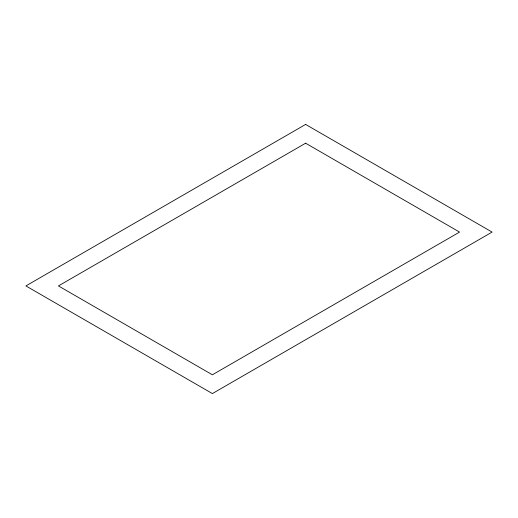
<?xml version="1.0" encoding="UTF-8"?>
<svg xmlns="http://www.w3.org/2000/svg" width="518" height="518" viewBox="0 0 518 518"><rect width="100%" height="100%" fill="white"/><g stroke="black" fill="none" stroke-linecap="round" stroke-linejoin="round"><path stroke-width="0.78" d="M305.62 124.424L25.9 285.917L212.38 393.576L492.1 232.083L305.62 124.424M305.62 143.208L58.443 285.917L212.38 374.792L459.557 232.083L305.62 143.208"/></g></svg>
